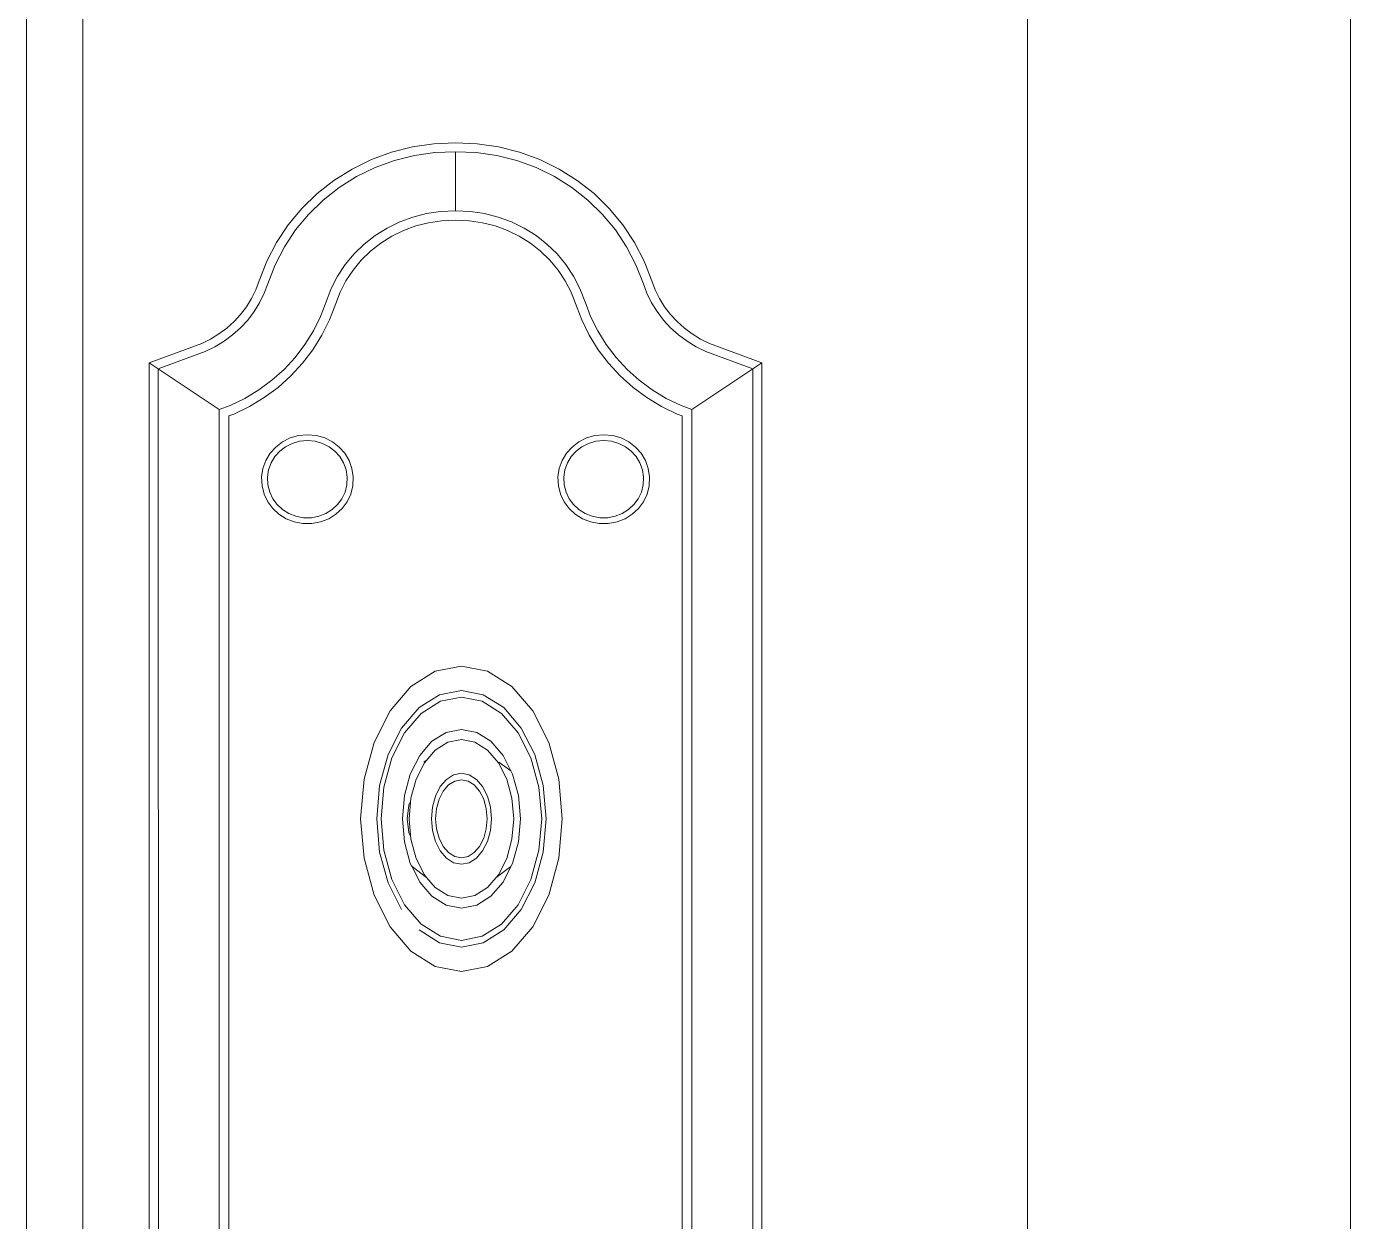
# Model space of a CAD drawing. Header units: inches. Extents: x 136316 to 139491, y -21083 to -17511.
# Drawn here: x 138195.79 to 138201.71, y -19792.25 to -19786.9 of the extents above; entities that cross this region are included whole.
import ezdxf

# ---------------------------------------------------------------- set-up
doc = ezdxf.new("R2010")
doc.units = ezdxf.units.IN
doc.header["$LTSCALE"] = 0.5
doc.header["$MEASUREMENT"] = 0
doc.layers.add('window', color=4, linetype='Continuous', lineweight=13)

msp = doc.modelspace()

# ---------------------------------------------------------------- linework, layer by layer
at = {"layer": 'window'}
for p, q in [((138201.7146, -19797.6063), (138201.7146, -19749.1938)), ((138200.2683, -19797.6063), (138200.2683, -19750.7759)), ((138196.0383, -19794.694), (138196.0383, -19754.8793)), ((138195.7863, -19755.1238), (138195.7863, -19797.6063)), ((138197.3308, -19787.4969), (138197.4213, -19787.4637)), ((138197.4213, -19787.4637), (138197.515, -19787.44)), ((138197.515, -19787.44), (138197.6108, -19787.4261)), ((138197.5232, -19787.4785), (138197.6147, -19787.4652)), ((138197.6108, -19787.4261), (138197.7076, -19787.4221)), ((138197.6147, -19787.4652), (138197.7076, -19787.4614)), ((138197.7076, -19787.4221), (138197.8043, -19787.4261)), ((138197.7076, -19787.4614), (138197.8005, -19787.4652)), ((138197.7076, -19787.4614), (138197.7076, -19787.7269)), ((138197.8005, -19787.4652), (138197.892, -19787.4785)), ((138197.8043, -19787.4261), (138197.9001, -19787.44)), ((138197.9001, -19787.44), (138197.9938, -19787.4637)), ((138197.9938, -19787.4637), (138198.0844, -19787.4969)), ((138197.2443, -19787.5392), (138197.3308, -19787.4969)), ((138197.3471, -19787.5328), (138197.4336, -19787.5011)), ((138197.4336, -19787.5011), (138197.5232, -19787.4785)), ((138197.892, -19787.4785), (138197.9815, -19787.5011)), ((138197.9815, -19787.5011), (138198.0681, -19787.5328)), ((138198.0844, -19787.4969), (138198.1708, -19787.5392)), ((138197.163, -19787.5903), (138197.2443, -19787.5392)), ((138197.1868, -19787.6221), (138197.2645, -19787.5733)), ((138197.2645, -19787.5733), (138197.3471, -19787.5328)), ((138198.0681, -19787.5328), (138198.1506, -19787.5733)), ((138198.1506, -19787.5733), (138198.2283, -19787.6221)), ((138198.1708, -19787.5392), (138198.2521, -19787.5903)), ((138197.0878, -19787.6493), (138197.163, -19787.5903)), ((138197.1149, -19787.6785), (138197.1868, -19787.6221)), ((138198.2283, -19787.6221), (138198.3003, -19787.6785)), ((138198.2521, -19787.5903), (138198.3274, -19787.6493)), ((138197.0194, -19787.7159), (138197.0878, -19787.6493)), ((138197.0495, -19787.7421), (138197.1149, -19787.6785)), ((138198.3003, -19787.6785), (138198.3656, -19787.7421)), ((138198.3274, -19787.6493), (138198.3957, -19787.7159)), ((138196.9587, -19787.789), (138197.0194, -19787.7159)), ((138196.9915, -19787.812), (138197.0495, -19787.7421)), ((138197.4573, -19787.7759), (138197.5166, -19787.7542)), ((138197.5166, -19787.7542), (138197.578, -19787.7387)), ((138197.578, -19787.7387), (138197.6407, -19787.7296)), ((138197.6407, -19787.7296), (138197.7076, -19787.7269)), ((138197.7076, -19787.7269), (138197.7744, -19787.7296)), ((138197.7744, -19787.7296), (138197.8371, -19787.7387)), ((138197.8371, -19787.7387), (138197.8985, -19787.7542)), ((138197.8985, -19787.7542), (138197.9578, -19787.7759)), ((138198.3656, -19787.7421), (138198.4236, -19787.812)), ((138198.3957, -19787.7159), (138198.4565, -19787.789)), ((138196.9063, -19787.8681), (138196.9587, -19787.789)), ((138196.9415, -19787.8875), (138196.9915, -19787.812)), ((138197.3475, -19787.8371), (138197.4007, -19787.8037)), ((138197.4007, -19787.8037), (138197.4573, -19787.7759)), ((138197.4747, -19787.8142), (138197.4221, -19787.8399)), ((138197.5297, -19787.794), (138197.4747, -19787.8142)), ((138197.5866, -19787.7796), (138197.5297, -19787.794)), ((138197.6448, -19787.7712), (138197.5866, -19787.7796)), ((138197.7076, -19787.7686), (138197.6448, -19787.7712)), ((138197.7703, -19787.7712), (138197.7076, -19787.7686)), ((138197.8285, -19787.7796), (138197.7703, -19787.7712)), ((138197.8854, -19787.794), (138197.8285, -19787.7796)), ((138197.9405, -19787.8142), (138197.8854, -19787.794)), ((138197.993, -19787.8399), (138197.9405, -19787.8142)), ((138197.9578, -19787.7759), (138198.0144, -19787.8037)), ((138198.0144, -19787.8037), (138198.0677, -19787.8371)), ((138198.4236, -19787.812), (138198.4736, -19787.8875)), ((138198.4565, -19787.789), (138198.5088, -19787.8681)), ((138196.8629, -19787.952), (138196.9063, -19787.8681)), ((138197.2534, -19787.9193), (138197.2982, -19787.8758)), ((138197.2982, -19787.8758), (138197.3475, -19787.8371)), ((138197.3727, -19787.8709), (138197.327, -19787.9068)), ((138197.4221, -19787.8399), (138197.3727, -19787.8709)), ((138198.0424, -19787.8709), (138197.993, -19787.8399)), ((138198.0881, -19787.9068), (138198.0424, -19787.8709)), ((138198.0677, -19787.8371), (138198.1169, -19787.8758)), ((138198.1169, -19787.8758), (138198.1617, -19787.9193)), ((138198.5088, -19787.8681), (138198.5522, -19787.952)), ((138196.9, -19787.9678), (138196.9415, -19787.8875)), ((138197.2136, -19787.9673), (138197.2534, -19787.9193)), ((138197.327, -19787.9068), (138197.2855, -19787.9472)), ((138198.1297, -19787.9472), (138198.0881, -19787.9068)), ((138198.1617, -19787.9193), (138198.2015, -19787.9673)), ((138198.4736, -19787.8875), (138198.5151, -19787.9678)), ((138196.8289, -19788.04), (138196.8629, -19787.952)), ((138196.8668, -19788.0537), (138196.9, -19787.9678)), ((138197.1794, -19788.019), (138197.2136, -19787.9673)), ((138197.2486, -19787.9917), (138197.2168, -19788.0397)), ((138197.2855, -19787.9472), (138197.2486, -19787.9917)), ((138198.1665, -19787.9917), (138198.1297, -19787.9472)), ((138198.1984, -19788.0397), (138198.1665, -19787.9917)), ((138198.2015, -19787.9673), (138198.2358, -19788.019)), ((138198.5151, -19787.9678), (138198.5483, -19788.0537)), ((138198.5522, -19787.952), (138198.5862, -19788.04)), ((138196.8136, -19788.0804), (138196.8289, -19788.04)), ((138196.8509, -19788.0956), (138196.8668, -19788.0537)), ((138197.1509, -19788.074), (138197.1794, -19788.019)), ((138197.2168, -19788.0397), (138197.1904, -19788.0907)), ((138198.2247, -19788.0907), (138198.1984, -19788.0397)), ((138198.2358, -19788.019), (138198.2642, -19788.074)), ((138198.5483, -19788.0537), (138198.5642, -19788.0956)), ((138198.5862, -19788.04), (138198.6015, -19788.0804)), ((138196.7945, -19788.1191), (138196.8136, -19788.0804)), ((138196.8301, -19788.1378), (138196.8509, -19788.0956)), ((138197.1232, -19788.146), (138197.1509, -19788.074)), ((138197.1904, -19788.0907), (138197.1635, -19788.1605)), ((138198.2517, -19788.1605), (138198.2247, -19788.0907)), ((138198.2642, -19788.074), (138198.292, -19788.146)), ((138198.5642, -19788.0956), (138198.585, -19788.1378)), ((138198.6015, -19788.0804), (138198.6206, -19788.1191)), ((138196.7453, -19788.1906), (138196.7717, -19788.156)), ((138196.7717, -19788.156), (138196.7945, -19788.1191)), ((138196.8053, -19788.1778), (138196.8301, -19788.1378)), ((138197.1031, -19788.1989), (138197.1232, -19788.146)), ((138197.1635, -19788.1605), (138197.1427, -19788.2152)), ((138198.2724, -19788.2152), (138198.2517, -19788.1605)), ((138198.292, -19788.146), (138198.3121, -19788.1989)), ((138198.585, -19788.1378), (138198.6098, -19788.1778)), ((138198.6206, -19788.1191), (138198.6435, -19788.156)), ((138198.6435, -19788.156), (138198.6698, -19788.1906)), ((138196.6832, -19788.2518), (138196.7158, -19788.2226)), ((138196.7158, -19788.2226), (138196.7453, -19788.1906)), ((138196.7446, -19788.2502), (138196.7767, -19788.2154)), ((138196.7767, -19788.2154), (138196.8053, -19788.1778)), ((138197.0711, -19788.2637), (138197.1031, -19788.1989)), ((138197.1427, -19788.2152), (138197.109, -19788.2835)), ((138198.3061, -19788.2835), (138198.2724, -19788.2152)), ((138198.3121, -19788.1989), (138198.344, -19788.2637)), ((138198.6098, -19788.1778), (138198.6384, -19788.2154)), ((138198.6384, -19788.2154), (138198.6705, -19788.2502)), ((138198.6698, -19788.1906), (138198.6993, -19788.2226)), ((138198.6993, -19788.2226), (138198.7319, -19788.2518)), ((138196.6104, -19788.3007), (138196.648, -19788.2779)), ((138196.648, -19788.2779), (138196.6832, -19788.2518)), ((138196.671, -19788.3102), (138196.7093, -19788.2819)), ((138196.7093, -19788.2819), (138196.7446, -19788.2502)), ((138197.033, -19788.3252), (138197.0711, -19788.2637)), ((138197.109, -19788.2835), (138197.0688, -19788.3483)), ((138198.3463, -19788.3483), (138198.3061, -19788.2835)), ((138198.344, -19788.2637), (138198.3821, -19788.3252)), ((138198.6705, -19788.2502), (138198.7058, -19788.2819)), ((138198.7058, -19788.2819), (138198.7441, -19788.3102)), ((138198.7319, -19788.2518), (138198.7671, -19788.2779)), ((138198.7671, -19788.2779), (138198.8047, -19788.3007)), ((138196.336, -19788.4079), (138196.5708, -19788.3199)), ((138196.5708, -19788.3199), (138196.6104, -19788.3007)), ((138196.5871, -19788.3558), (138196.6302, -19788.3349)), ((138196.6302, -19788.3349), (138196.671, -19788.3102)), ((138196.9891, -19788.3829), (138197.033, -19788.3252)), ((138197.0688, -19788.3483), (138197.0225, -19788.4092)), ((138198.3927, -19788.4092), (138198.3463, -19788.3483)), ((138198.3821, -19788.3252), (138198.426, -19788.3829)), ((138198.7441, -19788.3102), (138198.7849, -19788.3349)), ((138198.7849, -19788.3349), (138198.828, -19788.3558)), ((138198.8047, -19788.3007), (138198.8444, -19788.3199)), ((138198.8444, -19788.3199), (138199.0792, -19788.4079)), ((138196.336, -19788.4079), (138196.6498, -19788.6166)), ((138196.336, -19794.6237), (138196.336, -19788.4079)), ((138196.3764, -19788.4348), (138196.5871, -19788.3558)), ((138196.9397, -19788.4364), (138196.9891, -19788.3829)), ((138197.0225, -19788.4092), (138196.9704, -19788.4656)), ((138198.4447, -19788.4656), (138198.3927, -19788.4092)), ((138198.426, -19788.3829), (138198.4754, -19788.4364)), ((138198.828, -19788.3558), (138199.0387, -19788.4348)), ((138199.0792, -19788.4079), (138199.0387, -19788.4348)), ((138199.0792, -19788.4079), (138199.0792, -19796.6295)), ((138196.3769, -19794.611), (138196.3764, -19788.4348)), ((138196.8854, -19788.4851), (138196.9397, -19788.4364)), ((138196.9704, -19788.4656), (138196.9131, -19788.517)), ((138198.502, -19788.517), (138198.4447, -19788.4656)), ((138198.4754, -19788.4364), (138198.5297, -19788.4851)), ((138199.0387, -19788.4348), (138198.7653, -19788.6166)), ((138199.0387, -19788.4348), (138199.0387, -19796.6026)), ((138196.7639, -19788.5666), (138196.8266, -19788.5286)), ((138196.8266, -19788.5286), (138196.8854, -19788.4851)), ((138196.9131, -19788.517), (138196.8511, -19788.563)), ((138198.564, -19788.563), (138198.502, -19788.517)), ((138198.5297, -19788.4851), (138198.5885, -19788.5286)), ((138198.5885, -19788.5286), (138198.6512, -19788.5666)), ((138196.6977, -19788.5987), (138196.7639, -19788.5666)), ((138196.8511, -19788.563), (138196.7849, -19788.603)), ((138198.6302, -19788.603), (138198.564, -19788.563)), ((138198.6512, -19788.5666), (138198.7174, -19788.5987)), ((138196.6498, -19788.6166), (138196.6977, -19788.5987)), ((138196.6498, -19794.6947), (138196.6498, -19788.6166)), ((138196.7151, -19788.6368), (138196.6928, -19788.6452)), ((138196.6928, -19788.6452), (138196.6928, -19794.7113)), ((138196.7849, -19788.603), (138196.7151, -19788.6368)), ((138198.7, -19788.6368), (138198.6302, -19788.603)), ((138198.7223, -19788.6452), (138198.7, -19788.6368)), ((138198.7174, -19788.5987), (138198.7653, -19788.6166)), ((138198.7223, -19796.3921), (138198.7223, -19788.6452)), ((138198.7653, -19788.6166), (138198.7653, -19796.4207)), ((138196.9322, -19788.7612), (138196.9022, -19788.7842)), ((138196.9664, -19788.7438), (138196.9322, -19788.7612)), ((138196.9765, -19788.7678), (138196.9468, -19788.7829)), ((138197.0039, -19788.7329), (138196.9664, -19788.7438)), ((138197.0092, -19788.7583), (138196.9765, -19788.7678)), ((138197.0441, -19788.7291), (138197.0039, -19788.7329)), ((138197.0441, -19788.7549), (138197.0092, -19788.7583)), ((138197.0843, -19788.7329), (138197.0441, -19788.7291)), ((138197.0791, -19788.7583), (138197.0441, -19788.7549)), ((138197.1118, -19788.7678), (138197.0791, -19788.7583)), ((138197.1219, -19788.7438), (138197.0843, -19788.7329)), ((138197.1415, -19788.7829), (138197.1118, -19788.7678)), ((138197.1561, -19788.7612), (138197.1219, -19788.7438)), ((138197.1861, -19788.7842), (138197.1561, -19788.7612)), ((138198.2591, -19788.7612), (138198.2291, -19788.7842)), ((138198.2932, -19788.7438), (138198.2591, -19788.7612)), ((138198.3033, -19788.7678), (138198.2736, -19788.7829)), ((138198.3308, -19788.7329), (138198.2932, -19788.7438)), ((138198.336, -19788.7583), (138198.3033, -19788.7678)), ((138198.371, -19788.7291), (138198.3308, -19788.7329)), ((138198.371, -19788.7549), (138198.336, -19788.7583)), ((138198.4112, -19788.7329), (138198.371, -19788.7291)), ((138198.406, -19788.7583), (138198.371, -19788.7549)), ((138198.4386, -19788.7678), (138198.406, -19788.7583)), ((138198.4488, -19788.7438), (138198.4112, -19788.7329)), ((138198.4684, -19788.7829), (138198.4386, -19788.7678)), ((138198.4829, -19788.7612), (138198.4488, -19788.7438)), ((138198.5129, -19788.7842), (138198.4829, -19788.7612)), ((138196.8771, -19788.8122), (138196.8577, -19788.8444)), ((138196.9022, -19788.7842), (138196.8771, -19788.8122)), ((138196.8989, -19788.8273), (138196.882, -19788.8553)), ((138196.9207, -19788.8029), (138196.8989, -19788.8273)), ((138196.9468, -19788.7829), (138196.9207, -19788.8029)), ((138197.1676, -19788.8029), (138197.1415, -19788.7829)), ((138197.1894, -19788.8273), (138197.1676, -19788.8029)), ((138197.2111, -19788.8122), (138197.1861, -19788.7842)), ((138197.2063, -19788.8553), (138197.1894, -19788.8273)), ((138197.2306, -19788.8444), (138197.2111, -19788.8122)), ((138198.204, -19788.8122), (138198.1846, -19788.8444)), ((138198.2291, -19788.7842), (138198.204, -19788.8122)), ((138198.2257, -19788.8273), (138198.2088, -19788.8553)), ((138198.2475, -19788.8029), (138198.2257, -19788.8273)), ((138198.2736, -19788.7829), (138198.2475, -19788.8029)), ((138198.4945, -19788.8029), (138198.4684, -19788.7829)), ((138198.5163, -19788.8273), (138198.4945, -19788.8029)), ((138198.538, -19788.8122), (138198.5129, -19788.7842)), ((138198.5332, -19788.8553), (138198.5163, -19788.8273)), ((138198.5574, -19788.8444), (138198.538, -19788.8122)), ((138196.8389, -19788.9185), (138196.8447, -19788.8801)), ((138196.8577, -19788.8444), (138196.8447, -19788.8801)), ((138196.8706, -19788.8863), (138196.8656, -19788.9198)), ((138196.882, -19788.8553), (138196.8706, -19788.8863)), ((138197.2177, -19788.8863), (138197.2063, -19788.8553)), ((138197.2227, -19788.9198), (138197.2177, -19788.8863)), ((138197.2436, -19788.8801), (138197.2306, -19788.8444)), ((138197.2494, -19788.9185), (138197.2436, -19788.8801)), ((138198.1716, -19788.8801), (138198.1657, -19788.9185)), ((138198.1846, -19788.8444), (138198.1716, -19788.8801)), ((138198.1975, -19788.8863), (138198.1924, -19788.9198)), ((138198.2088, -19788.8553), (138198.1975, -19788.8863)), ((138198.5445, -19788.8863), (138198.5332, -19788.8553)), ((138198.5496, -19788.9198), (138198.5445, -19788.8863)), ((138198.5704, -19788.8801), (138198.5574, -19788.8444)), ((138198.5763, -19788.9185), (138198.5704, -19788.8801)), ((138196.8389, -19788.9185), (138196.8409, -19788.9579)), ((138196.8656, -19788.9198), (138196.8673, -19788.954)), ((138197.221, -19788.954), (138197.2227, -19788.9198)), ((138197.2475, -19788.9579), (138197.2494, -19788.9185)), ((138198.1657, -19788.9185), (138198.1677, -19788.9579)), ((138198.1924, -19788.9198), (138198.1941, -19788.954)), ((138198.5479, -19788.954), (138198.5496, -19788.9198)), ((138198.5743, -19788.9579), (138198.5763, -19788.9185)), ((138196.8409, -19788.9579), (138196.8504, -19788.9951)), ((138196.8504, -19788.9951), (138196.8667, -19789.0291)), ((138196.8673, -19788.954), (138196.8756, -19788.9864)), ((138196.8756, -19788.9864), (138196.8898, -19789.016)), ((138197.1985, -19789.016), (138197.2127, -19788.9864)), ((138197.2127, -19788.9864), (138197.221, -19788.954)), ((138197.2216, -19789.0291), (138197.2379, -19788.9951)), ((138197.2379, -19788.9951), (138197.2475, -19788.9579)), ((138198.1677, -19788.9579), (138198.1772, -19788.9951)), ((138198.1935, -19789.0291), (138198.1772, -19788.9951)), ((138198.1941, -19788.954), (138198.2024, -19788.9864)), ((138198.2024, -19788.9864), (138198.2166, -19789.016)), ((138198.5254, -19789.016), (138198.5396, -19788.9864)), ((138198.5396, -19788.9864), (138198.5479, -19788.954)), ((138198.5485, -19789.0291), (138198.5648, -19788.9951)), ((138198.5648, -19788.9951), (138198.5743, -19788.9579)), ((138196.8667, -19789.0291), (138196.889, -19789.0593)), ((138196.889, -19789.0593), (138196.9167, -19789.0849)), ((138196.8898, -19789.016), (138196.9092, -19789.0422)), ((138196.9092, -19789.0422), (138196.9332, -19789.0645)), ((138196.9332, -19789.0645), (138196.9612, -19789.0821)), ((138197.1271, -19789.0821), (138197.1551, -19789.0645)), ((138197.1551, -19789.0645), (138197.1791, -19789.0422)), ((138197.1716, -19789.0849), (138197.1993, -19789.0593)), ((138197.1791, -19789.0422), (138197.1985, -19789.016)), ((138197.1993, -19789.0593), (138197.2216, -19789.0291)), ((138198.1935, -19789.0291), (138198.2159, -19789.0593)), ((138198.2159, -19789.0593), (138198.2435, -19789.0849)), ((138198.2166, -19789.016), (138198.236, -19789.0422)), ((138198.236, -19789.0422), (138198.2601, -19789.0645)), ((138198.2601, -19789.0645), (138198.2881, -19789.0821)), ((138198.4539, -19789.0821), (138198.4819, -19789.0645)), ((138198.4819, -19789.0645), (138198.506, -19789.0422)), ((138198.4985, -19789.0849), (138198.5261, -19789.0593)), ((138198.506, -19789.0422), (138198.5254, -19789.016)), ((138198.5261, -19789.0593), (138198.5485, -19789.0291)), ((138196.9167, -19789.0849), (138196.9488, -19789.1052)), ((138196.9488, -19789.1052), (138196.9848, -19789.1194)), ((138196.9612, -19789.0821), (138196.9925, -19789.0945)), ((138196.9848, -19789.1194), (138197.0238, -19789.1269)), ((138196.9925, -19789.0945), (138197.0264, -19789.101)), ((138197.0264, -19789.101), (138197.0619, -19789.101)), ((138197.0619, -19789.101), (138197.0958, -19789.0945)), ((138197.0645, -19789.1269), (138197.1035, -19789.1194)), ((138197.0958, -19789.0945), (138197.1271, -19789.0821)), ((138197.1035, -19789.1194), (138197.1395, -19789.1052)), ((138197.1395, -19789.1052), (138197.1716, -19789.0849)), ((138198.2435, -19789.0849), (138198.2757, -19789.1052)), ((138198.2757, -19789.1052), (138198.3116, -19789.1194)), ((138198.2881, -19789.0821), (138198.3193, -19789.0945)), ((138198.3116, -19789.1194), (138198.3506, -19789.1269)), ((138198.3193, -19789.0945), (138198.3533, -19789.101)), ((138198.3533, -19789.101), (138198.3887, -19789.101)), ((138198.3887, -19789.101), (138198.4226, -19789.0945)), ((138198.3914, -19789.1269), (138198.4304, -19789.1194)), ((138198.4226, -19789.0945), (138198.4539, -19789.0821)), ((138198.4304, -19789.1194), (138198.4663, -19789.1052)), ((138198.4663, -19789.1052), (138198.4985, -19789.0849)), ((138197.0238, -19789.1269), (138197.0645, -19789.1269)), ((138198.3506, -19789.1269), (138198.3914, -19789.1269)), ((138197.6168, -19789.7886), (138197.7337, -19789.7652)), ((138197.7337, -19789.7652), (138197.8505, -19789.7886)), ((138197.5079, -19789.8569), (138197.6168, -19789.7886)), ((138197.8505, -19789.7886), (138197.9594, -19789.8569)), ((138197.4144, -19789.9657), (138197.5079, -19789.8569)), ((138197.5441, -19789.9517), (138197.6355, -19789.8943)), ((138197.6355, -19789.8943), (138197.7337, -19789.8747)), ((138197.7337, -19789.8747), (138197.8318, -19789.8943)), ((138197.8318, -19789.8943), (138197.9233, -19789.9517)), ((138197.9594, -19789.8569), (138198.0529, -19789.9657)), ((138197.4655, -19790.0431), (138197.5441, -19789.9517)), ((138197.5539, -19789.9776), (138197.6406, -19789.9232)), ((138197.6406, -19789.9232), (138197.7337, -19789.9046)), ((138197.7337, -19789.9046), (138197.8267, -19789.9232)), ((138197.8267, -19789.9232), (138197.9134, -19789.9776)), ((138197.9233, -19789.9517), (138198.0018, -19790.0431)), ((138197.3427, -19790.1074), (138197.4144, -19789.9657)), ((138197.4795, -19790.0642), (138197.5539, -19789.9776)), ((138197.9134, -19789.9776), (138197.9878, -19790.0642)), ((138198.0529, -19789.9657), (138198.1246, -19790.1074)), ((138197.4053, -19790.1621), (138197.4655, -19790.0431)), ((138197.4223, -19790.1771), (138197.4795, -19790.0642)), ((138197.6015, -19790.1025), (138197.6652, -19790.0625)), ((138197.6652, -19790.0625), (138197.7337, -19790.0489)), ((138197.7337, -19790.0489), (138197.8021, -19790.0625)), ((138197.8021, -19790.0625), (138197.8658, -19790.1025)), ((138197.9878, -19790.0642), (138198.045, -19790.1771)), ((138198.0018, -19790.0431), (138198.0621, -19790.1621)), ((138197.2976, -19790.2724), (138197.3427, -19790.1074)), ((138197.5468, -19790.1662), (138197.6015, -19790.1025)), ((138197.6165, -19790.142), (138197.673, -19790.1066)), ((138197.673, -19790.1066), (138197.7337, -19790.0945)), ((138197.7337, -19790.0945), (138197.7943, -19790.1066)), ((138197.7943, -19790.1066), (138197.8508, -19790.142)), ((138197.8658, -19790.1025), (138197.9205, -19790.1662)), ((138198.1246, -19790.1074), (138198.1697, -19790.2724)), ((138197.3674, -19790.3007), (138197.4053, -19790.1621)), ((138197.3864, -19790.3085), (138197.4223, -19790.1771)), ((138197.5048, -19790.2492), (138197.5468, -19790.1662)), ((138197.5774, -19790.1868), (138197.5659, -19790.1953)), ((138197.568, -19790.1984), (138197.6165, -19790.142)), ((138197.5784, -19790.1864), (138197.5774, -19790.1868)), ((138197.8508, -19790.142), (138197.8993, -19790.1984)), ((138197.9205, -19790.1662), (138197.9546, -19790.235)), ((138198.045, -19790.1771), (138198.0809, -19790.3085)), ((138198.0621, -19790.1621), (138198.0999, -19790.3007)), ((138197.4784, -19790.3458), (138197.5048, -19790.2492)), ((138197.5308, -19790.272), (138197.568, -19790.1984)), ((138197.6989, -19790.2527), (138197.7337, -19790.2458)), ((138197.7337, -19790.2458), (138197.7684, -19790.2527)), ((138197.8993, -19790.1984), (138197.9365, -19790.272)), ((138197.9546, -19790.235), (138197.9014, -19790.1953)), ((138197.9566, -19790.2374), (138197.9546, -19790.235)), ((138197.9566, -19790.2374), (138197.9626, -19790.2492)), ((138197.9626, -19790.2492), (138197.989, -19790.3458)), ((138197.2822, -19790.4495), (138197.2976, -19790.2724)), ((138197.3545, -19790.4495), (138197.3674, -19790.3007)), ((138197.3742, -19790.4495), (138197.3864, -19790.3085)), ((138197.5074, -19790.3576), (138197.5308, -19790.272)), ((138197.6173, -19790.3476), (138197.6386, -19790.3055)), ((138197.6386, -19790.3055), (138197.6665, -19790.2731)), ((138197.6521, -19790.3258), (138197.676, -19790.298)), ((138197.6665, -19790.2731), (138197.6989, -19790.2527)), ((138197.676, -19790.298), (138197.7038, -19790.2806)), ((138197.7038, -19790.2806), (138197.7337, -19790.2746)), ((138197.7337, -19790.2746), (138197.7635, -19790.2806)), ((138197.7635, -19790.2806), (138197.7913, -19790.298)), ((138197.7684, -19790.2527), (138197.8008, -19790.2731)), ((138197.7913, -19790.298), (138197.8152, -19790.3258)), ((138197.8008, -19790.2731), (138197.8287, -19790.3055)), ((138197.8287, -19790.3055), (138197.85, -19790.3476)), ((138197.9365, -19790.272), (138197.9599, -19790.3576)), ((138198.0809, -19790.3085), (138198.0931, -19790.4495)), ((138198.0999, -19790.3007), (138198.1129, -19790.4495)), ((138198.1697, -19790.2724), (138198.1851, -19790.4495)), ((138197.4693, -19790.4495), (138197.4784, -19790.3458)), ((138197.4994, -19790.4495), (138197.5074, -19790.3576)), ((138197.6039, -19790.3968), (138197.6173, -19790.3476)), ((138197.6222, -19790.4042), (138197.6337, -19790.362)), ((138197.6337, -19790.362), (138197.6521, -19790.3258)), ((138197.8152, -19790.3258), (138197.8336, -19790.362)), ((138197.8336, -19790.362), (138197.8451, -19790.4042)), ((138197.85, -19790.3476), (138197.8635, -19790.3968)), ((138197.9599, -19790.3576), (138197.9679, -19790.4495)), ((138197.989, -19790.3458), (138197.998, -19790.4495)), ((138197.4907, -19790.4493), (138197.499, -19790.3883)), ((138197.499, -19790.3883), (138197.5062, -19790.3714)), ((138197.5993, -19790.4495), (138197.6039, -19790.3968)), ((138197.6183, -19790.4495), (138197.6222, -19790.4042)), ((138197.8451, -19790.4042), (138197.849, -19790.4495)), ((138197.8635, -19790.3968), (138197.868, -19790.4495)), ((138197.2976, -19790.6266), (138197.2822, -19790.4495)), ((138197.3674, -19790.5983), (138197.3545, -19790.4495)), ((138197.3864, -19790.5905), (138197.3742, -19790.4495)), ((138197.4784, -19790.5532), (138197.4693, -19790.4495)), ((138197.499, -19790.5103), (138197.4907, -19790.4493)), ((138197.5074, -19790.5414), (138197.4994, -19790.4495)), ((138197.6039, -19790.5022), (138197.5993, -19790.4495)), ((138197.6222, -19790.4948), (138197.6183, -19790.4495)), ((138197.849, -19790.4495), (138197.8451, -19790.4948)), ((138197.868, -19790.4495), (138197.8635, -19790.5022)), ((138197.9679, -19790.4495), (138197.9599, -19790.5414)), ((138197.998, -19790.4495), (138197.989, -19790.5532)), ((138198.0931, -19790.4495), (138198.0809, -19790.5905)), ((138198.1129, -19790.4495), (138198.0999, -19790.5983)), ((138198.1851, -19790.4495), (138198.1697, -19790.6266)), ((138197.5062, -19790.5272), (138197.499, -19790.5103)), ((138197.5308, -19790.627), (138197.5074, -19790.5414)), ((138197.6173, -19790.5513), (138197.6039, -19790.5022)), ((138197.6337, -19790.5369), (138197.6222, -19790.4948)), ((138197.6521, -19790.5732), (138197.6337, -19790.5369)), ((138197.8336, -19790.5369), (138197.8152, -19790.5732)), ((138197.8451, -19790.4948), (138197.8336, -19790.5369)), ((138197.8635, -19790.5022), (138197.85, -19790.5513)), ((138197.9599, -19790.5414), (138197.9365, -19790.627)), ((138197.4053, -19790.7369), (138197.3674, -19790.5983)), ((138197.4223, -19790.7219), (138197.3864, -19790.5905)), ((138197.5048, -19790.6498), (138197.4784, -19790.5532)), ((138197.6386, -19790.5935), (138197.6173, -19790.5513)), ((138197.6665, -19790.6259), (138197.6386, -19790.5935)), ((138197.676, -19790.601), (138197.6521, -19790.5732)), ((138197.7038, -19790.6184), (138197.676, -19790.601)), ((138197.7913, -19790.601), (138197.7635, -19790.6184)), ((138197.8152, -19790.5732), (138197.7913, -19790.601)), ((138197.8287, -19790.5935), (138197.8008, -19790.6259)), ((138197.85, -19790.5513), (138197.8287, -19790.5935)), ((138197.989, -19790.5532), (138197.9626, -19790.6498)), ((138198.0809, -19790.5905), (138198.045, -19790.7219)), ((138198.0999, -19790.5983), (138198.0621, -19790.7369)), ((138197.3427, -19790.7916), (138197.2976, -19790.6266)), ((138197.5103, -19790.6607), (138197.5048, -19790.6498)), ((138197.5103, -19790.6607), (138197.5127, -19790.6637)), ((138197.5127, -19790.6637), (138197.5774, -19790.7119)), ((138197.5468, -19790.7328), (138197.5127, -19790.6637)), ((138197.568, -19790.7005), (138197.5308, -19790.627)), ((138197.6989, -19790.6462), (138197.6665, -19790.6259)), ((138197.7337, -19790.6532), (138197.6989, -19790.6462)), ((138197.7337, -19790.6244), (138197.7038, -19790.6184)), ((138197.7635, -19790.6184), (138197.7337, -19790.6244)), ((138197.7684, -19790.6462), (138197.7337, -19790.6532)), ((138197.8008, -19790.6259), (138197.7684, -19790.6462)), ((138197.8899, -19790.7119), (138197.9546, -19790.6637)), ((138197.9365, -19790.627), (138197.8993, -19790.7005)), ((138197.9546, -19790.6637), (138197.9205, -19790.7328)), ((138197.9546, -19790.6637), (138197.957, -19790.6607)), ((138197.9626, -19790.6498), (138197.957, -19790.6607)), ((138198.1697, -19790.6266), (138198.1246, -19790.7916)), ((138197.4795, -19790.8348), (138197.4223, -19790.7219)), ((138197.5774, -19790.7119), (138197.568, -19790.7005)), ((138197.6165, -19790.757), (138197.5774, -19790.7119)), ((138197.8899, -19790.7119), (138197.8508, -19790.757)), ((138197.8993, -19790.7005), (138197.8899, -19790.7119)), ((138198.045, -19790.7219), (138197.9878, -19790.8348)), ((138197.4655, -19790.8559), (138197.4053, -19790.7369)), ((138197.6015, -19790.7964), (138197.5468, -19790.7328)), ((138197.673, -19790.7924), (138197.6165, -19790.757)), ((138197.8508, -19790.757), (138197.7943, -19790.7924)), ((138197.9205, -19790.7328), (138197.8658, -19790.7964)), ((138198.0621, -19790.7369), (138198.0018, -19790.8559)), ((138197.4144, -19790.9333), (138197.3427, -19790.7916)), ((138197.5539, -19790.9214), (138197.4795, -19790.8348)), ((138197.6652, -19790.8365), (138197.6015, -19790.7964)), ((138197.7337, -19790.8501), (138197.6652, -19790.8365)), ((138197.7337, -19790.8045), (138197.673, -19790.7924)), ((138197.7943, -19790.7924), (138197.7337, -19790.8045)), ((138197.8021, -19790.8365), (138197.7337, -19790.8501)), ((138197.8658, -19790.7964), (138197.8021, -19790.8365)), ((138197.9878, -19790.8348), (138197.9134, -19790.9214)), ((138198.1246, -19790.7916), (138198.0529, -19790.9333)), ((138198.0018, -19790.8559), (138197.9233, -19790.9473)), ((138197.5079, -19791.0421), (138197.4144, -19790.9333)), ((138197.6355, -19791.0047), (138197.5441, -19790.9473)), ((138197.6406, -19790.9758), (138197.5539, -19790.9214)), ((138197.9134, -19790.9214), (138197.8267, -19790.9758)), ((138197.9233, -19790.9473), (138197.8318, -19791.0047)), ((138198.0529, -19790.9333), (138197.9594, -19791.0421)), ((138197.7337, -19791.0243), (138197.6355, -19791.0047)), ((138197.7337, -19790.9943), (138197.6406, -19790.9758)), ((138197.8267, -19790.9758), (138197.7337, -19790.9943)), ((138197.8318, -19791.0047), (138197.7337, -19791.0243)), ((138197.6168, -19791.1104), (138197.5079, -19791.0421)), ((138197.9594, -19791.0421), (138197.8505, -19791.1104)), ((138197.7337, -19791.1337), (138197.6168, -19791.1104)), ((138197.8505, -19791.1104), (138197.7337, -19791.1337))]:
    msp.add_line(p, q, dxfattribs=at)

doc.saveas('drawing.dxf')
